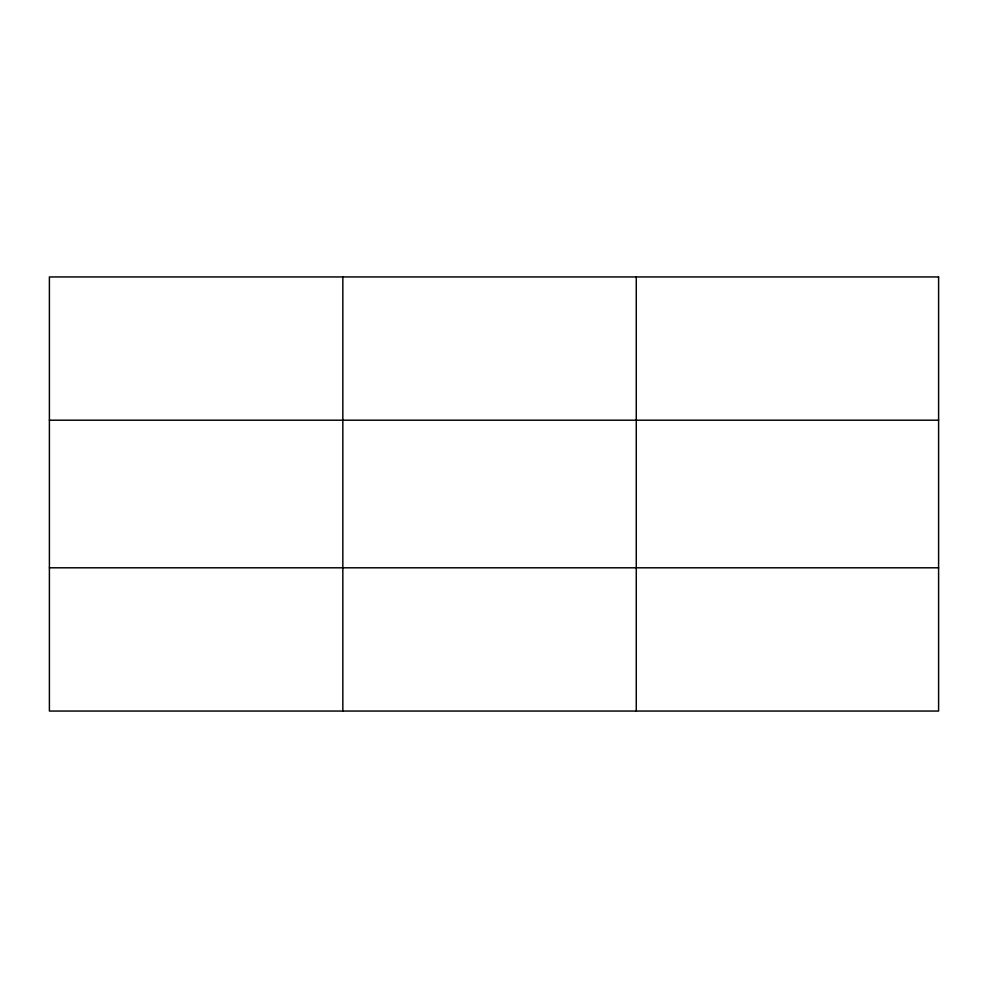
<?xml version="1.0" encoding="UTF-8"?>
<svg xmlns="http://www.w3.org/2000/svg" width="988" height="988" viewBox="0 0 988 988"><rect width="100%" height="100%" fill="white"/><g stroke="black" fill="none" stroke-linecap="round" stroke-linejoin="round"><path stroke-width="1.48" d="M342.836 276.949L342.836 711.051M636.272 276.949L636.272 711.051M49.4 420.196L938.6 420.196M49.4 567.804L938.6 567.804M938.6 276.949L938.6 711.051L49.4 711.051L49.4 276.949L938.6 276.949"/></g></svg>
